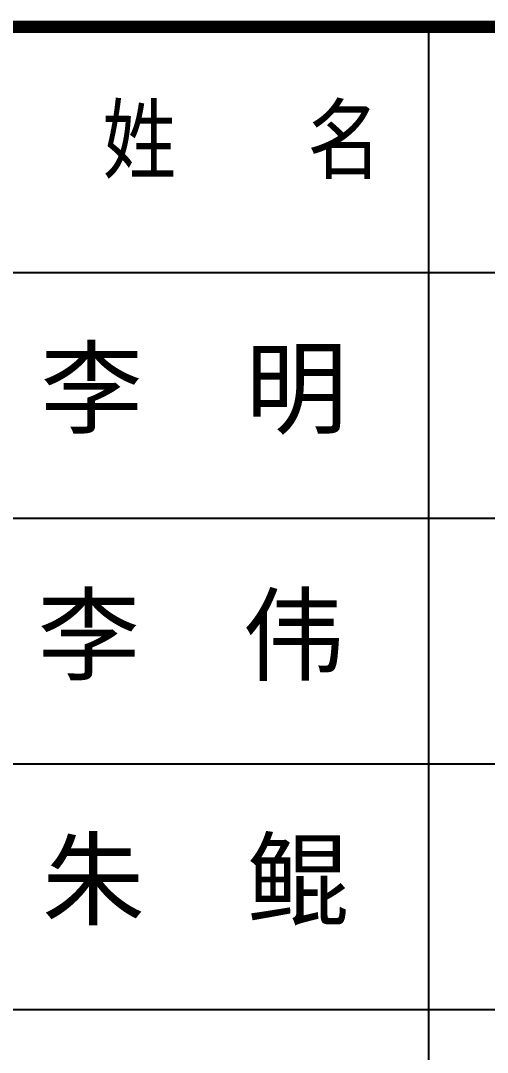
# Model space of a CAD drawing. Extents: x 9539573 to 9710259, y 1656270 to 2510207.
# Drawn here: x 9703564 to 9706417, y 2025766 to 2032066 of the extents above; entities that cross this region are included whole.
import ezdxf

# ---------------------------------------------------------------- set-up
doc = ezdxf.new("R2010")
doc.units = 0
doc.header["$LTSCALE"] = 1000
doc.header["$MEASUREMENT"] = 0
doc.layers.get('0').update_dxf_attribs({"linetype": 'CONTINUOUS'})
for name, color, linetype in [('PP-PM-TK', 7, 'CONTINUOUS'), ('PUB_TEXT', 7, 'CONTINUOUS'), ('签名', 255, 'CONTINUOUS')]:
    doc.layers.add(name, color=color, linetype=linetype)
doc.styles.add('-黑体', font='')
doc.styles.add('TQ', font='txt.shx', dxfattribs={"width": 0.8, "bigfont": 'hztxt.shx'})
doc.styles.get('-黑体').set_extended_font_data('SimSun')

# ---------------------------------------------------------------- blocks, each defined once
blk = doc.blocks.new('A2 TK 2019')
at = {"layer": 'PP-PM-TK', "color": 4}
for p, q in [((7039635.2, 1991447.9), (7039635.2, 1998447.9)), ((7035935.2, 1997447.9), (7041435.2, 1997447.9)), ((7035935.2, 1996447.9), (7041435.2, 1996447.9)), ((7035935.2, 1995447.9), (7041435.2, 1995447.9)), ((7035935.2, 1994447.9), (7041435.2, 1994447.9))]:
    blk.add_line(p, q, dxfattribs=at)
at = {"layer": 'PP-PM-TK', "color": 4, "const_width": 50}
blk.add_lwpolyline([(7035935.2, 1998447.9), (7041435.2, 1998447.9)], dxfattribs=at)
at = {"layer": 'PUB_TEXT', "color": 2, "style": 'TQ'}
blk.add_text('姓  名', height=300, dxfattribs=at).set_placement((7038305.6, 1997828.2))
at = {"layer": '签名', "linetype": 'Continuous', "style": '-黑体'}
for s, p in [('李  明', (7038052.5, 1996823.4)), ('李  伟', (7038040.8, 1995819)), ('朱  鲲', (7038058.8, 1994823.4))]:
    blk.add_text(s, height=306, dxfattribs=at).set_placement(p)

msp = doc.modelspace()

# ---------------------------------------------------------------- block references
at = {"xscale": 1.5, "yscale": 1.5, "zscale": 1.5}
msp.add_blockref('A2 TK 2019', (-853393.4, -965643.1), dxfattribs=at)

doc.saveas('drawing.dxf')
